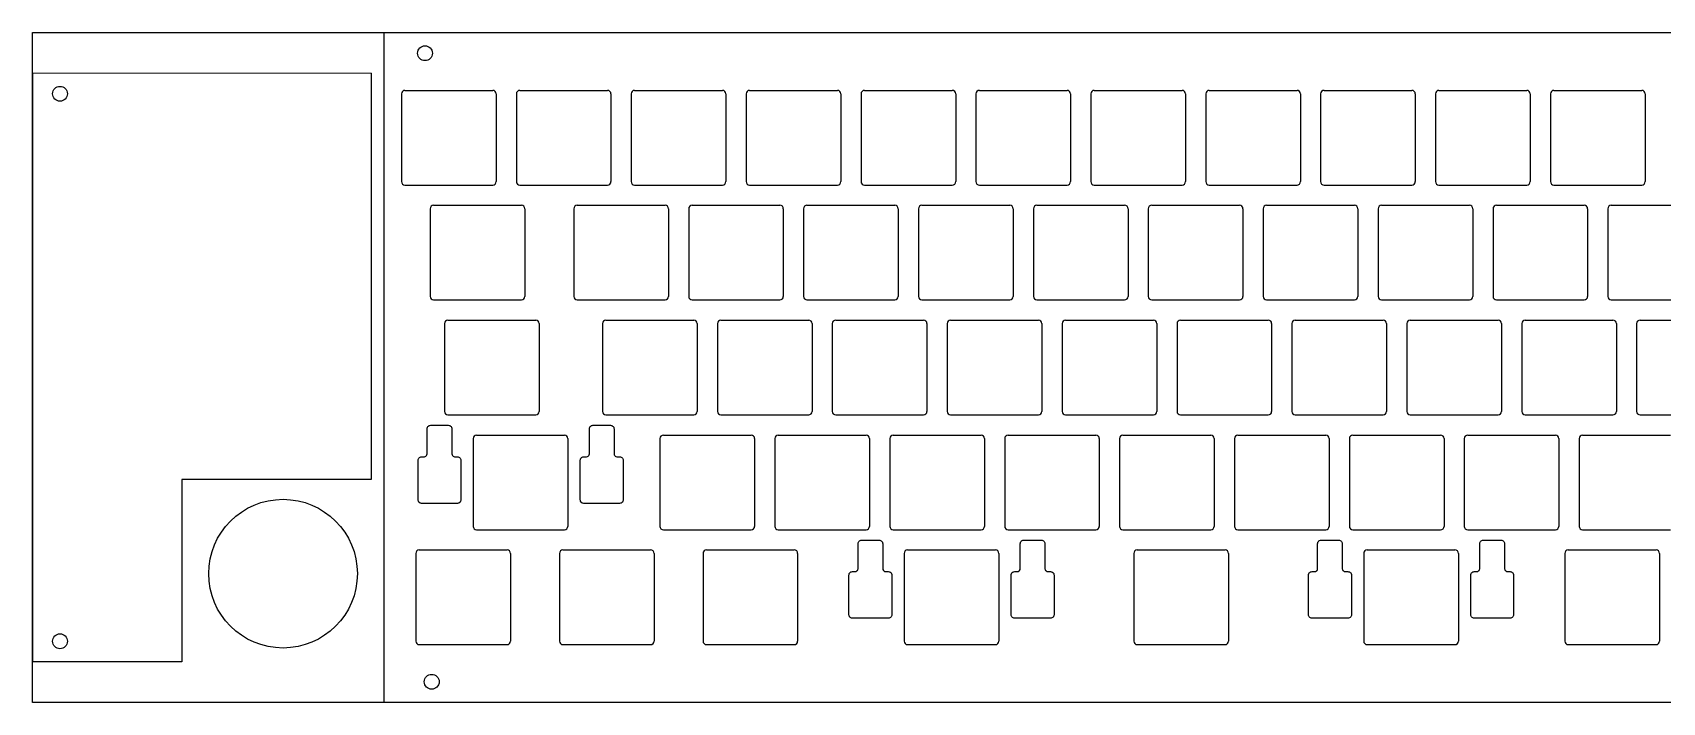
# Model space of a CAD drawing. Extents: x 54 to 889, y -223 to 317.
# Drawn here: x 53.8 to 295, y 36.2 to 135.3 of the extents above; entities that cross this region are included whole.
import ezdxf

# ---------------------------------------------------------------- set-up
doc = ezdxf.new("R2010")
doc.units = 0
doc.layers.get('0').update_dxf_attribs({"linetype": 'CONTINUOUS'})
doc.layers.add('BLACK', color=7, linetype='CONTINUOUS')

msp = doc.modelspace()

# ---------------------------------------------------------------- linework, layer by layer
at = {"linetype": 'Continuous'}
for p, q in [((103.92, 129.25), (53.83, 129.2)), ((53.83, 129.2), (53.83, 42.15))]:
    msp.add_line(p, q, dxfattribs=at)
for p, q in [((108.4, 126.2), (108.4, 113.2)), ((108.9, 126.7), (121.9, 126.7)), ((122.4, 126.2), (122.4, 113.2)), ((125.4, 126.2), (125.4, 113.2)), ((125.9, 126.7), (138.9, 126.7)), ((139.4, 126.2), (139.4, 113.2)), ((142.4, 126.2), (142.4, 113.2)), ((142.9, 126.7), (155.9, 126.7)), ((156.4, 126.2), (156.4, 113.2)), ((159.4, 126.2), (159.4, 113.2)), ((159.9, 126.7), (172.9, 126.7)), ((173.4, 126.2), (173.4, 113.2)), ((176.4, 126.2), (176.4, 113.2)), ((176.9, 126.7), (189.9, 126.7)), ((190.4, 126.2), (190.4, 113.2)), ((193.4, 126.2), (193.4, 113.2)), ((193.9, 126.7), (206.9, 126.7)), ((207.4, 126.2), (207.4, 113.2)), ((210.4, 126.2), (210.4, 113.2)), ((210.9, 126.7), (223.9, 126.7)), ((224.4, 126.2), (224.4, 113.2)), ((227.4, 126.2), (227.4, 113.2)), ((227.9, 126.7), (240.9, 126.7)), ((241.4, 126.2), (241.4, 113.2)), ((244.4, 126.2), (244.4, 113.2)), ((244.9, 126.7), (257.9, 126.7)), ((258.4, 126.2), (258.4, 113.2)), ((261.4, 126.2), (261.4, 113.2)), ((261.9, 126.7), (274.9, 126.7)), ((275.4, 126.2), (275.4, 113.2)), ((278.4, 126.2), (278.4, 113.2)), ((278.9, 126.7), (291.9, 126.7)), ((292.4, 126.2), (292.4, 113.2)), ((108.9, 112.7), (121.9, 112.7)), ((125.9, 112.7), (138.9, 112.7)), ((142.9, 112.7), (155.9, 112.7)), ((159.9, 112.7), (172.9, 112.7)), ((176.9, 112.7), (189.9, 112.7)), ((193.9, 112.7), (206.9, 112.7)), ((210.9, 112.7), (223.9, 112.7)), ((227.9, 112.7), (240.9, 112.7)), ((244.9, 112.7), (257.9, 112.7)), ((261.9, 112.7), (274.9, 112.7)), ((278.9, 112.7), (291.9, 112.7)), ((112.65, 109.2), (112.65, 96.2)), ((113.15, 109.7), (126.15, 109.7)), ((126.65, 109.2), (126.65, 96.2)), ((133.9, 109.2), (133.9, 96.2)), ((134.4, 109.7), (147.4, 109.7)), ((147.9, 109.2), (147.9, 96.2)), ((150.9, 109.2), (150.9, 96.2)), ((151.4, 109.7), (164.4, 109.7)), ((164.9, 109.2), (164.9, 96.2)), ((167.9, 109.2), (167.9, 96.2)), ((168.4, 109.7), (181.4, 109.7)), ((181.9, 109.2), (181.9, 96.2)), ((184.9, 109.2), (184.9, 96.2)), ((185.4, 109.7), (198.4, 109.7)), ((198.9, 109.2), (198.9, 96.2)), ((201.9, 109.2), (201.9, 96.2)), ((202.4, 109.7), (215.4, 109.7)), ((215.9, 109.2), (215.9, 96.2)), ((218.9, 109.2), (218.9, 96.2)), ((219.4, 109.7), (232.4, 109.7)), ((232.9, 109.2), (232.9, 96.2)), ((235.9, 109.2), (235.9, 96.2)), ((236.4, 109.7), (249.4, 109.7)), ((249.9, 109.2), (249.9, 96.2)), ((252.9, 109.2), (252.9, 96.2)), ((253.4, 109.7), (266.4, 109.7)), ((266.9, 109.2), (266.9, 96.2)), ((269.9, 109.2), (269.9, 96.2)), ((270.4, 109.7), (283.4, 109.7)), ((283.9, 109.2), (283.9, 96.2)), ((286.9, 109.2), (286.9, 96.2)), ((287.4, 109.7), (300.4, 109.7)), ((113.15, 95.7), (126.15, 95.7)), ((134.4, 95.7), (147.4, 95.7)), ((151.4, 95.7), (164.4, 95.7)), ((168.4, 95.7), (181.4, 95.7)), ((185.4, 95.7), (198.4, 95.7)), ((202.4, 95.7), (215.4, 95.7)), ((219.4, 95.7), (232.4, 95.7)), ((236.4, 95.7), (249.4, 95.7)), ((253.4, 95.7), (266.4, 95.7)), ((270.4, 95.7), (283.4, 95.7)), ((287.4, 95.7), (300.4, 95.7)), ((114.77, 92.2), (114.77, 79.2)), ((115.27, 92.7), (128.27, 92.7)), ((128.77, 92.2), (128.77, 79.2)), ((138.15, 92.2), (138.15, 79.2)), ((138.65, 92.7), (151.65, 92.7)), ((152.15, 92.2), (152.15, 79.2)), ((155.15, 92.2), (155.15, 79.2)), ((155.65, 92.7), (168.65, 92.7)), ((169.15, 92.2), (169.15, 79.2)), ((172.15, 92.2), (172.15, 79.2)), ((172.65, 92.7), (185.65, 92.7)), ((186.15, 92.2), (186.15, 79.2)), ((189.15, 92.2), (189.15, 79.2)), ((189.65, 92.7), (202.65, 92.7)), ((203.15, 92.2), (203.15, 79.2)), ((206.15, 92.2), (206.15, 79.2)), ((206.65, 92.7), (219.65, 92.7)), ((220.15, 92.2), (220.15, 79.2)), ((223.15, 92.2), (223.15, 79.2)), ((223.65, 92.7), (236.65, 92.7)), ((237.15, 92.2), (237.15, 79.2)), ((240.15, 92.2), (240.15, 79.2)), ((240.65, 92.7), (253.65, 92.7)), ((254.15, 92.2), (254.15, 79.2)), ((257.15, 92.2), (257.15, 79.2)), ((257.65, 92.7), (270.65, 92.7)), ((271.15, 92.2), (271.15, 79.2)), ((274.15, 92.2), (274.15, 79.2)), ((274.65, 92.7), (287.65, 92.7)), ((288.15, 92.2), (288.15, 79.2)), ((291.15, 92.2), (291.15, 79.2)), ((291.65, 92.7), (304.65, 92.7)), ((115.27, 78.7), (128.27, 78.7)), ((138.65, 78.7), (151.65, 78.7)), ((155.65, 78.7), (168.65, 78.7)), ((172.65, 78.7), (185.65, 78.7)), ((189.65, 78.7), (202.65, 78.7)), ((206.65, 78.7), (219.65, 78.7)), ((223.65, 78.7), (236.65, 78.7)), ((240.65, 78.7), (253.65, 78.7)), ((257.65, 78.7), (270.65, 78.7)), ((274.65, 78.7), (287.65, 78.7)), ((291.65, 78.7), (304.65, 78.7)), ((119.02, 75.2), (119.02, 62.2)), ((119.52, 75.7), (132.52, 75.7)), ((133.02, 75.2), (133.02, 62.2)), ((146.65, 75.2), (146.65, 62.2)), ((147.15, 75.7), (160.15, 75.7)), ((160.65, 75.2), (160.65, 62.2)), ((163.65, 75.2), (163.65, 62.2)), ((164.15, 75.7), (177.15, 75.7)), ((177.65, 75.2), (177.65, 62.2)), ((180.65, 75.2), (180.65, 62.2)), ((181.15, 75.7), (194.15, 75.7)), ((194.65, 75.2), (194.65, 62.2)), ((197.65, 75.2), (197.65, 62.2)), ((198.15, 75.7), (211.15, 75.7)), ((211.65, 75.2), (211.65, 62.2)), ((214.65, 75.2), (214.65, 62.2)), ((215.15, 75.7), (228.15, 75.7)), ((228.65, 75.2), (228.65, 62.2)), ((231.65, 75.2), (231.65, 62.2)), ((232.15, 75.7), (245.15, 75.7)), ((245.65, 75.2), (245.65, 62.2)), ((248.65, 75.2), (248.65, 62.2)), ((249.15, 75.7), (262.15, 75.7)), ((262.65, 75.2), (262.65, 62.2)), ((265.65, 75.2), (265.65, 62.2)), ((266.15, 75.7), (279.15, 75.7)), ((279.65, 75.2), (279.65, 62.2)), ((282.65, 75.2), (282.65, 62.2)), ((283.15, 75.7), (296.15, 75.7)), ((119.52, 61.7), (132.52, 61.7)), ((147.15, 61.7), (160.15, 61.7)), ((164.15, 61.7), (177.15, 61.7)), ((181.15, 61.7), (194.15, 61.7)), ((198.15, 61.7), (211.15, 61.7)), ((215.15, 61.7), (228.15, 61.7)), ((232.15, 61.7), (245.15, 61.7)), ((249.15, 61.7), (262.15, 61.7)), ((266.15, 61.7), (279.15, 61.7)), ((283.15, 61.7), (296.15, 61.7)), ((110.52, 58.2), (110.52, 45.2)), ((111.02, 58.7), (124.02, 58.7)), ((124.52, 58.2), (124.52, 45.2)), ((131.77, 58.2), (131.77, 45.2)), ((132.27, 58.7), (145.27, 58.7)), ((145.77, 58.2), (145.77, 45.2)), ((153.02, 58.2), (153.02, 45.2)), ((153.52, 58.7), (166.52, 58.7)), ((167.02, 58.2), (167.02, 45.2)), ((182.77, 58.2), (182.77, 45.2)), ((183.27, 58.7), (196.27, 58.7)), ((196.77, 58.2), (196.77, 45.2)), ((216.77, 58.2), (216.77, 45.2)), ((217.27, 58.7), (230.27, 58.7)), ((230.77, 58.2), (230.77, 45.2)), ((250.77, 58.2), (250.77, 45.2)), ((251.27, 58.7), (264.27, 58.7)), ((264.77, 58.2), (264.77, 45.2)), ((280.52, 58.2), (280.52, 45.2)), ((281.02, 58.7), (294.02, 58.7)), ((294.52, 58.2), (294.52, 45.2)), ((111.02, 44.7), (124.02, 44.7)), ((132.27, 44.7), (145.27, 44.7)), ((153.52, 44.7), (166.52, 44.7)), ((183.27, 44.7), (196.27, 44.7)), ((217.27, 44.7), (230.27, 44.7)), ((251.27, 44.7), (264.27, 44.7)), ((281.02, 44.7), (294.02, 44.7))]:
    msp.add_line(p, q)
for centre, radius in [((111.88, 132.2), 1.1), ((57.88, 126.2), 1.1), ((90.88, 55.2), 11), ((57.88, 45.2), 1.1), ((112.88, 39.2), 1.1)]:
    msp.add_circle(centre, radius, dxfattribs=at)
for centre, start, end in [((108.9, 126.2), 90, 180), ((121.9, 126.2), 0, 90), ((125.9, 126.2), 90, 180), ((138.9, 126.2), 0, 90), ((142.9, 126.2), 90, 180), ((155.9, 126.2), 0, 90), ((159.9, 126.2), 90, 180), ((172.9, 126.2), 0, 90), ((176.9, 126.2), 90, 180), ((189.9, 126.2), 0, 90), ((193.9, 126.2), 90, 180), ((206.9, 126.2), 0, 90), ((210.9, 126.2), 90, 180), ((223.9, 126.2), 0, 90), ((227.9, 126.2), 90, 180), ((240.9, 126.2), 0, 90), ((244.9, 126.2), 90, 180), ((257.9, 126.2), 0, 90), ((261.9, 126.2), 90, 180), ((274.9, 126.2), 0, 90), ((278.9, 126.2), 90, 180), ((291.9, 126.2), 0, 90), ((108.9, 113.2), 180, 270), ((121.9, 113.2), 270, 0), ((125.9, 113.2), 180, 270), ((138.9, 113.2), 270, 0), ((142.9, 113.2), 180, 270), ((155.9, 113.2), 270, 0), ((159.9, 113.2), 180, 270), ((172.9, 113.2), 270, 0), ((176.9, 113.2), 180, 270), ((189.9, 113.2), 270, 0), ((193.9, 113.2), 180, 270), ((206.9, 113.2), 270, 0), ((210.9, 113.2), 180, 270), ((223.9, 113.2), 270, 0), ((227.9, 113.2), 180, 270), ((240.9, 113.2), 270, 0), ((244.9, 113.2), 180, 270), ((257.9, 113.2), 270, 0), ((261.9, 113.2), 180, 270), ((274.9, 113.2), 270, 0), ((278.9, 113.2), 180, 270), ((291.9, 113.2), 270, 0), ((113.15, 109.2), 90, 180), ((126.15, 109.2), 0, 90), ((134.4, 109.2), 90, 180), ((147.4, 109.2), 0, 90), ((151.4, 109.2), 90, 180), ((164.4, 109.2), 0, 90), ((168.4, 109.2), 90, 180), ((181.4, 109.2), 0, 90), ((185.4, 109.2), 90, 180), ((198.4, 109.2), 0, 90), ((202.4, 109.2), 90, 180), ((215.4, 109.2), 0, 90), ((219.4, 109.2), 90, 180), ((232.4, 109.2), 0, 90), ((236.4, 109.2), 90, 180), ((249.4, 109.2), 0, 90), ((253.4, 109.2), 90, 180), ((266.4, 109.2), 0, 90), ((270.4, 109.2), 90, 180), ((283.4, 109.2), 0, 90), ((287.4, 109.2), 90, 180), ((113.15, 96.2), 180, 270), ((126.15, 96.2), 270, 0), ((134.4, 96.2), 180, 270), ((147.4, 96.2), 270, 0), ((151.4, 96.2), 180, 270), ((164.4, 96.2), 270, 0), ((168.4, 96.2), 180, 270), ((181.4, 96.2), 270, 0), ((185.4, 96.2), 180, 270), ((198.4, 96.2), 270, 0), ((202.4, 96.2), 180, 270), ((215.4, 96.2), 270, 0), ((219.4, 96.2), 180, 270), ((232.4, 96.2), 270, 0), ((236.4, 96.2), 180, 270), ((249.4, 96.2), 270, 0), ((253.4, 96.2), 180, 270), ((266.4, 96.2), 270, 0), ((270.4, 96.2), 180, 270), ((283.4, 96.2), 270, 0), ((287.4, 96.2), 180, 270), ((115.27, 92.2), 90, 180), ((128.27, 92.2), 0, 90), ((138.65, 92.2), 90, 180), ((151.65, 92.2), 0, 90), ((155.65, 92.2), 90, 180), ((168.65, 92.2), 0, 90), ((172.65, 92.2), 90, 180), ((185.65, 92.2), 0, 90), ((189.65, 92.2), 90, 180), ((202.65, 92.2), 0, 90), ((206.65, 92.2), 90, 180), ((219.65, 92.2), 0, 90), ((223.65, 92.2), 90, 180), ((236.65, 92.2), 0, 90), ((240.65, 92.2), 90, 180), ((253.65, 92.2), 0, 90), ((257.65, 92.2), 90, 180), ((270.65, 92.2), 0, 90), ((274.65, 92.2), 90, 180), ((287.65, 92.2), 0, 90), ((291.65, 92.2), 90, 180), ((115.27, 79.2), 180, 270), ((128.27, 79.2), 270, 0), ((138.65, 79.2), 180, 270), ((151.65, 79.2), 270, 0), ((155.65, 79.2), 180, 270), ((168.65, 79.2), 270, 0), ((172.65, 79.2), 180, 270), ((185.65, 79.2), 270, 0), ((189.65, 79.2), 180, 270), ((202.65, 79.2), 270, 0), ((206.65, 79.2), 180, 270), ((219.65, 79.2), 270, 0), ((223.65, 79.2), 180, 270), ((236.65, 79.2), 270, 0), ((240.65, 79.2), 180, 270), ((253.65, 79.2), 270, 0), ((257.65, 79.2), 180, 270), ((270.65, 79.2), 270, 0), ((274.65, 79.2), 180, 270), ((287.65, 79.2), 270, 0), ((291.65, 79.2), 180, 270), ((119.52, 75.2), 90, 180), ((132.52, 75.2), 0, 90), ((147.15, 75.2), 90, 180), ((160.15, 75.2), 0, 90), ((164.15, 75.2), 90, 180), ((177.15, 75.2), 0, 90), ((181.15, 75.2), 90, 180), ((194.15, 75.2), 0, 90), ((198.15, 75.2), 90, 180), ((211.15, 75.2), 0, 90), ((215.15, 75.2), 90, 180), ((228.15, 75.2), 0, 90), ((232.15, 75.2), 90, 180), ((245.15, 75.2), 0, 90), ((249.15, 75.2), 90, 180), ((262.15, 75.2), 0, 90), ((266.15, 75.2), 90, 180), ((279.15, 75.2), 0, 90), ((283.15, 75.2), 90, 180), ((119.52, 62.2), 180, 270), ((132.52, 62.2), 270, 0), ((147.15, 62.2), 180, 270), ((160.15, 62.2), 270, 0), ((164.15, 62.2), 180, 270), ((177.15, 62.2), 270, 0), ((181.15, 62.2), 180, 270), ((194.15, 62.2), 270, 0), ((198.15, 62.2), 180, 270), ((211.15, 62.2), 270, 0), ((215.15, 62.2), 180, 270), ((228.15, 62.2), 270, 0), ((232.15, 62.2), 180, 270), ((245.15, 62.2), 270, 0), ((249.15, 62.2), 180, 270), ((262.15, 62.2), 270, 0), ((266.15, 62.2), 180, 270), ((279.15, 62.2), 270, 0), ((283.15, 62.2), 180, 270), ((111.02, 58.2), 90, 180), ((124.02, 58.2), 0, 90), ((132.27, 58.2), 90, 180), ((145.27, 58.2), 0, 90), ((153.52, 58.2), 90, 180), ((166.52, 58.2), 0, 90), ((183.27, 58.2), 90, 180), ((196.27, 58.2), 0, 90), ((217.27, 58.2), 90, 180), ((230.27, 58.2), 0, 90), ((251.27, 58.2), 90, 180), ((264.27, 58.2), 0, 90), ((281.02, 58.2), 90, 180), ((294.02, 58.2), 0, 90), ((111.02, 45.2), 180, 270), ((124.02, 45.2), 270, 0), ((132.27, 45.2), 180, 270), ((145.27, 45.2), 270, 0), ((153.52, 45.2), 180, 270), ((166.52, 45.2), 270, 0), ((183.27, 45.2), 180, 270), ((196.27, 45.2), 270, 0), ((217.27, 45.2), 180, 270), ((230.27, 45.2), 270, 0), ((251.27, 45.2), 180, 270), ((264.27, 45.2), 270, 0), ((281.02, 45.2), 180, 270), ((294.02, 45.2), 270, 0)]:
    msp.add_arc(centre, 0.5, start, end)
at = {"layer": 'BLACK', "linetype": 'Continuous'}
for p, q in [((53.83, 129.2), (53.83, 135.25)), ((53.83, 135.25), (418.92, 135.25)), ((105.83, 36.25), (105.82, 135.25)), ((53.83, 85.69), (53.83, 129.2)), ((53.83, 129.2), (53.83, 129.2)), ((103.92, 129.25), (103.93, 69.15)), ((53.83, 36.15), (53.83, 85.69)), ((112.2, 76.63), (112.22, 76.74)), ((112.2, 72.98), (112.2, 76.63)), ((112.22, 76.74), (112.25, 76.85)), ((112.25, 76.85), (112.32, 76.95)), ((112.32, 76.95), (112.4, 77.04)), ((112.4, 77.04), (112.5, 77.1)), ((112.5, 77.1), (112.61, 77.14)), ((112.61, 77.14), (112.73, 77.15)), ((112.73, 77.15), (112.73, 77.15)), ((112.73, 77.15), (115.33, 77.15)), ((115.33, 77.15), (115.44, 77.14)), ((115.44, 77.14), (115.55, 77.1)), ((115.55, 77.1), (115.65, 77.04)), ((115.65, 77.04), (115.74, 76.95)), ((115.74, 76.95), (115.8, 76.85)), ((115.8, 76.85), (115.84, 76.74)), ((115.84, 76.74), (115.85, 76.63)), ((115.85, 76.63), (115.85, 76.62)), ((115.85, 76.62), (115.85, 72.98)), ((136.2, 76.63), (136.22, 76.74)), ((136.2, 72.98), (136.2, 76.63)), ((136.22, 76.74), (136.25, 76.85)), ((136.25, 76.85), (136.32, 76.95)), ((136.32, 76.95), (136.4, 77.04)), ((136.4, 77.04), (136.5, 77.1)), ((136.5, 77.1), (136.61, 77.14)), ((136.61, 77.14), (136.73, 77.15)), ((136.73, 77.15), (136.73, 77.15)), ((136.73, 77.15), (139.33, 77.15)), ((139.33, 77.15), (139.44, 77.14)), ((139.44, 77.14), (139.55, 77.1)), ((139.55, 77.1), (139.65, 77.04)), ((139.65, 77.04), (139.74, 76.95)), ((139.74, 76.95), (139.8, 76.85)), ((139.8, 76.85), (139.84, 76.74)), ((139.84, 76.74), (139.85, 76.63)), ((139.85, 76.63), (139.85, 76.62)), ((139.85, 76.62), (139.85, 72.98)), ((110.97, 72.3), (111.05, 72.39)), ((111.05, 72.39), (111.15, 72.45)), ((111.15, 72.45), (111.26, 72.49)), ((111.26, 72.49), (111.38, 72.5)), ((111.38, 72.5), (111.38, 72.5)), ((111.38, 72.5), (111.73, 72.5)), ((111.73, 72.5), (111.79, 72.5)), ((111.79, 72.5), (111.91, 72.53)), ((111.91, 72.53), (112.02, 72.6)), ((112.02, 72.6), (112.11, 72.68)), ((112.11, 72.68), (112.17, 72.79)), ((112.17, 72.79), (112.2, 72.91)), ((112.2, 72.91), (112.2, 72.98)), ((112.2, 72.98), (112.2, 72.98)), ((115.85, 72.98), (115.85, 72.91)), ((115.85, 72.91), (115.88, 72.79)), ((115.88, 72.79), (115.95, 72.68)), ((115.95, 72.68), (116.04, 72.6)), ((116.04, 72.6), (116.14, 72.53)), ((116.14, 72.53), (116.26, 72.5)), ((116.26, 72.5), (116.33, 72.5)), ((116.33, 72.5), (116.33, 72.5)), ((116.33, 72.5), (116.68, 72.5)), ((116.68, 72.5), (116.79, 72.49)), ((116.79, 72.49), (116.9, 72.45)), ((116.9, 72.45), (117, 72.39)), ((117, 72.39), (117.09, 72.3)), ((134.97, 72.3), (135.05, 72.39)), ((135.05, 72.39), (135.15, 72.45)), ((135.15, 72.45), (135.26, 72.49)), ((135.26, 72.49), (135.38, 72.5)), ((135.38, 72.5), (135.38, 72.5)), ((135.38, 72.5), (135.73, 72.5)), ((135.73, 72.5), (135.79, 72.5)), ((135.79, 72.5), (135.91, 72.53)), ((135.91, 72.53), (136.02, 72.6)), ((136.02, 72.6), (136.11, 72.68)), ((136.11, 72.68), (136.17, 72.79)), ((136.17, 72.79), (136.2, 72.91)), ((136.2, 72.91), (136.2, 72.98)), ((136.2, 72.98), (136.2, 72.98)), ((139.85, 72.98), (139.85, 72.91)), ((139.85, 72.91), (139.88, 72.79)), ((139.88, 72.79), (139.95, 72.68)), ((139.95, 72.68), (140.04, 72.6)), ((140.04, 72.6), (140.14, 72.53)), ((140.14, 72.53), (140.26, 72.5)), ((140.26, 72.5), (140.33, 72.5)), ((140.33, 72.5), (140.33, 72.5)), ((140.33, 72.5), (140.68, 72.5)), ((140.68, 72.5), (140.79, 72.49)), ((140.79, 72.49), (140.9, 72.45)), ((140.9, 72.45), (141, 72.39)), ((141, 72.39), (141.09, 72.3)), ((110.85, 71.98), (110.87, 72.09)), ((110.85, 66.13), (110.85, 71.98)), ((110.87, 72.09), (110.9, 72.2)), ((110.9, 72.2), (110.97, 72.3)), ((117.09, 72.3), (117.15, 72.2)), ((117.15, 72.2), (117.19, 72.09)), ((117.19, 72.09), (117.2, 71.98)), ((117.2, 71.98), (117.2, 71.97)), ((117.2, 71.97), (117.2, 66.13)), ((134.85, 71.98), (134.87, 72.09)), ((134.85, 66.13), (134.85, 71.98)), ((134.87, 72.09), (134.9, 72.2)), ((134.9, 72.2), (134.97, 72.3)), ((141.09, 72.3), (141.15, 72.2)), ((141.15, 72.2), (141.19, 72.09)), ((141.19, 72.09), (141.2, 71.98)), ((141.2, 71.98), (141.2, 71.97)), ((141.2, 71.97), (141.2, 66.13)), ((103.93, 69.15), (75.92, 69.15)), ((75.92, 69.15), (75.93, 42.15)), ((110.87, 66.01), (110.85, 66.13)), ((110.85, 66.13), (110.85, 66.13)), ((110.9, 65.9), (110.87, 66.01)), ((110.97, 65.8), (110.9, 65.9)), ((111.05, 65.72), (110.97, 65.8)), ((111.15, 65.65), (111.05, 65.72)), ((111.26, 65.61), (111.15, 65.65)), ((111.38, 65.6), (111.26, 65.61)), ((116.67, 65.6), (111.38, 65.6)), ((116.68, 65.6), (116.67, 65.6)), ((116.79, 65.61), (116.68, 65.6)), ((116.9, 65.65), (116.79, 65.61)), ((117, 65.72), (116.9, 65.65)), ((117.09, 65.8), (117, 65.72)), ((117.15, 65.9), (117.09, 65.8)), ((117.19, 66.01), (117.15, 65.9)), ((117.2, 66.13), (117.19, 66.01)), ((134.87, 66.01), (134.85, 66.13)), ((134.85, 66.13), (134.85, 66.13)), ((134.9, 65.9), (134.87, 66.01)), ((134.97, 65.8), (134.9, 65.9)), ((135.05, 65.72), (134.97, 65.8)), ((135.15, 65.65), (135.05, 65.72)), ((135.26, 65.61), (135.15, 65.65)), ((135.38, 65.6), (135.26, 65.61)), ((140.67, 65.6), (135.38, 65.6)), ((140.68, 65.6), (140.67, 65.6)), ((140.79, 65.61), (140.68, 65.6)), ((140.9, 65.65), (140.79, 65.61)), ((141, 65.72), (140.9, 65.65)), ((141.09, 65.8), (141, 65.72)), ((141.15, 65.9), (141.09, 65.8)), ((141.19, 66.01), (141.15, 65.9)), ((141.2, 66.13), (141.19, 66.01)), ((175.95, 59.63), (175.97, 59.74)), ((175.95, 55.98), (175.95, 59.63)), ((175.97, 59.74), (176, 59.85)), ((176, 59.85), (176.07, 59.95)), ((176.07, 59.95), (176.15, 60.04)), ((176.15, 60.04), (176.25, 60.1)), ((176.25, 60.1), (176.36, 60.14)), ((176.36, 60.14), (176.48, 60.15)), ((176.48, 60.15), (176.48, 60.15)), ((176.48, 60.15), (179.08, 60.15)), ((179.08, 60.15), (179.19, 60.14)), ((179.19, 60.14), (179.3, 60.1)), ((179.3, 60.1), (179.4, 60.04)), ((179.4, 60.04), (179.49, 59.95)), ((179.49, 59.95), (179.55, 59.85)), ((179.55, 59.85), (179.59, 59.74)), ((179.59, 59.74), (179.6, 59.63)), ((179.6, 59.63), (179.6, 59.62)), ((179.6, 59.62), (179.6, 55.98)), ((199.95, 59.63), (199.97, 59.74)), ((199.95, 55.98), (199.95, 59.63)), ((199.97, 59.74), (200, 59.85)), ((200, 59.85), (200.07, 59.95)), ((200.07, 59.95), (200.15, 60.04)), ((200.15, 60.04), (200.25, 60.1)), ((200.25, 60.1), (200.36, 60.14)), ((200.36, 60.14), (200.48, 60.15)), ((200.48, 60.15), (200.48, 60.15)), ((200.48, 60.15), (203.08, 60.15)), ((203.08, 60.15), (203.19, 60.14)), ((203.19, 60.14), (203.3, 60.1)), ((203.3, 60.1), (203.4, 60.04)), ((203.4, 60.04), (203.49, 59.95)), ((203.49, 59.95), (203.55, 59.85)), ((203.55, 59.85), (203.59, 59.74)), ((203.59, 59.74), (203.6, 59.63)), ((203.6, 59.63), (203.6, 59.62)), ((203.6, 59.62), (203.6, 55.98)), ((243.95, 59.63), (243.97, 59.74)), ((243.95, 55.98), (243.95, 59.63)), ((243.97, 59.74), (244, 59.85)), ((244, 59.85), (244.07, 59.95)), ((244.07, 59.95), (244.15, 60.04)), ((244.15, 60.04), (244.25, 60.1)), ((244.25, 60.1), (244.36, 60.14)), ((244.36, 60.14), (244.48, 60.15)), ((244.48, 60.15), (244.48, 60.15)), ((244.48, 60.15), (247.08, 60.15)), ((247.08, 60.15), (247.19, 60.14)), ((247.19, 60.14), (247.3, 60.1)), ((247.3, 60.1), (247.4, 60.04)), ((247.4, 60.04), (247.49, 59.95)), ((247.49, 59.95), (247.55, 59.85)), ((247.55, 59.85), (247.59, 59.74)), ((247.59, 59.74), (247.6, 59.63)), ((247.6, 59.63), (247.6, 59.62)), ((247.6, 59.62), (247.6, 55.98)), ((267.95, 59.63), (267.97, 59.74)), ((267.95, 55.98), (267.95, 59.63)), ((267.97, 59.74), (268, 59.85)), ((268, 59.85), (268.07, 59.95)), ((268.07, 59.95), (268.15, 60.04)), ((268.15, 60.04), (268.25, 60.1)), ((268.25, 60.1), (268.36, 60.14)), ((268.36, 60.14), (268.48, 60.15)), ((268.48, 60.15), (268.48, 60.15)), ((268.48, 60.15), (271.08, 60.15)), ((271.08, 60.15), (271.19, 60.14)), ((271.19, 60.14), (271.3, 60.1)), ((271.3, 60.1), (271.4, 60.04)), ((271.4, 60.04), (271.49, 59.95)), ((271.49, 59.95), (271.55, 59.85)), ((271.55, 59.85), (271.59, 59.74)), ((271.59, 59.74), (271.6, 59.63)), ((271.6, 59.63), (271.6, 59.62)), ((174.9, 55.45), (175.01, 55.49)), ((175.01, 55.49), (175.13, 55.5)), ((175.13, 55.5), (175.13, 55.5)), ((175.13, 55.5), (175.48, 55.5)), ((175.48, 55.5), (175.54, 55.5)), ((175.54, 55.5), (175.66, 55.53)), ((175.66, 55.53), (175.77, 55.6)), ((175.77, 55.6), (175.86, 55.68)), ((175.86, 55.68), (175.92, 55.79)), ((175.92, 55.79), (175.95, 55.91)), ((175.95, 55.91), (175.95, 55.98)), ((175.95, 55.98), (175.95, 55.98)), ((179.6, 55.98), (179.6, 55.91)), ((179.6, 55.91), (179.63, 55.79)), ((179.63, 55.79), (179.7, 55.68)), ((179.7, 55.68), (179.79, 55.6)), ((179.79, 55.6), (179.89, 55.53)), ((179.89, 55.53), (180.01, 55.5)), ((180.01, 55.5), (180.08, 55.5)), ((180.08, 55.5), (180.08, 55.5)), ((180.08, 55.5), (180.43, 55.5)), ((180.43, 55.5), (180.54, 55.49)), ((180.54, 55.49), (180.65, 55.45)), ((198.9, 55.45), (199.01, 55.49)), ((199.01, 55.49), (199.13, 55.5)), ((199.13, 55.5), (199.13, 55.5)), ((199.13, 55.5), (199.48, 55.5)), ((199.48, 55.5), (199.54, 55.5)), ((199.54, 55.5), (199.66, 55.53)), ((199.66, 55.53), (199.77, 55.6)), ((199.77, 55.6), (199.86, 55.68)), ((199.86, 55.68), (199.92, 55.79)), ((199.92, 55.79), (199.95, 55.91)), ((199.95, 55.91), (199.95, 55.98)), ((199.95, 55.98), (199.95, 55.98)), ((203.6, 55.98), (203.6, 55.91)), ((203.6, 55.91), (203.63, 55.79)), ((203.63, 55.79), (203.7, 55.68)), ((203.7, 55.68), (203.79, 55.6)), ((203.79, 55.6), (203.89, 55.53)), ((203.89, 55.53), (204.01, 55.5)), ((204.01, 55.5), (204.08, 55.5)), ((204.08, 55.5), (204.08, 55.5)), ((204.08, 55.5), (204.43, 55.5)), ((204.43, 55.5), (204.54, 55.49)), ((204.54, 55.49), (204.65, 55.45)), ((242.9, 55.45), (243.01, 55.49)), ((243.01, 55.49), (243.13, 55.5)), ((243.13, 55.5), (243.13, 55.5)), ((243.13, 55.5), (243.48, 55.5)), ((243.48, 55.5), (243.54, 55.5)), ((243.54, 55.5), (243.66, 55.53)), ((243.66, 55.53), (243.77, 55.6)), ((243.77, 55.6), (243.86, 55.68)), ((243.86, 55.68), (243.92, 55.79)), ((243.92, 55.79), (243.95, 55.91)), ((243.95, 55.91), (243.95, 55.98)), ((243.95, 55.98), (243.95, 55.98)), ((247.6, 55.98), (247.6, 55.91)), ((247.6, 55.91), (247.63, 55.79)), ((247.63, 55.79), (247.7, 55.68)), ((247.7, 55.68), (247.79, 55.6)), ((247.79, 55.6), (247.89, 55.53)), ((247.89, 55.53), (248.01, 55.5)), ((248.01, 55.5), (248.08, 55.5)), ((248.08, 55.5), (248.08, 55.5)), ((248.08, 55.5), (248.43, 55.5)), ((248.43, 55.5), (248.54, 55.49)), ((248.54, 55.49), (248.65, 55.45)), ((266.9, 55.45), (267.01, 55.49)), ((267.01, 55.49), (267.13, 55.5)), ((267.13, 55.5), (267.13, 55.5)), ((267.13, 55.5), (267.48, 55.5)), ((267.48, 55.5), (267.54, 55.5)), ((267.54, 55.5), (267.66, 55.53)), ((267.66, 55.53), (267.77, 55.6)), ((267.77, 55.6), (267.86, 55.68)), ((267.86, 55.68), (267.92, 55.79)), ((267.92, 55.79), (267.95, 55.91)), ((267.95, 55.91), (267.95, 55.98)), ((267.95, 55.98), (267.95, 55.98)), ((271.6, 55.98), (271.6, 55.91)), ((271.6, 55.91), (271.63, 55.79)), ((271.63, 55.79), (271.7, 55.68)), ((271.7, 55.68), (271.79, 55.6)), ((271.79, 55.6), (271.89, 55.53)), ((271.89, 55.53), (272.01, 55.5)), ((272.01, 55.5), (272.08, 55.5)), ((272.08, 55.5), (272.08, 55.5)), ((272.08, 55.5), (272.43, 55.5)), ((272.43, 55.5), (272.54, 55.49)), ((272.54, 55.49), (272.65, 55.45)), ((174.6, 54.98), (174.62, 55.09)), ((174.6, 49.13), (174.6, 54.98)), ((174.62, 55.09), (174.65, 55.2)), ((174.65, 55.2), (174.72, 55.3)), ((174.72, 55.3), (174.8, 55.39)), ((174.8, 55.39), (174.9, 55.45)), ((180.65, 55.45), (180.75, 55.39)), ((180.75, 55.39), (180.84, 55.3)), ((180.84, 55.3), (180.9, 55.2)), ((180.9, 55.2), (180.94, 55.09)), ((180.94, 55.09), (180.95, 54.98)), ((180.95, 54.98), (180.95, 54.97)), ((180.95, 54.97), (180.95, 49.13)), ((198.6, 54.98), (198.62, 55.09)), ((198.6, 49.13), (198.6, 54.98)), ((198.62, 55.09), (198.65, 55.2)), ((198.65, 55.2), (198.72, 55.3)), ((198.72, 55.3), (198.8, 55.39)), ((198.8, 55.39), (198.9, 55.45)), ((204.65, 55.45), (204.75, 55.39)), ((204.75, 55.39), (204.84, 55.3)), ((204.84, 55.3), (204.9, 55.2)), ((204.9, 55.2), (204.94, 55.09)), ((204.94, 55.09), (204.95, 54.98)), ((204.95, 54.98), (204.95, 54.97)), ((204.95, 54.97), (204.95, 49.13)), ((242.6, 54.98), (242.62, 55.09)), ((242.6, 49.13), (242.6, 54.98)), ((242.62, 55.09), (242.65, 55.2)), ((242.65, 55.2), (242.72, 55.3)), ((242.72, 55.3), (242.8, 55.39)), ((242.8, 55.39), (242.9, 55.45)), ((248.65, 55.45), (248.75, 55.39)), ((248.75, 55.39), (248.84, 55.3)), ((248.84, 55.3), (248.9, 55.2)), ((248.9, 55.2), (248.94, 55.09)), ((248.94, 55.09), (248.95, 54.98)), ((248.95, 54.98), (248.95, 54.97)), ((248.95, 54.97), (248.95, 49.13)), ((266.6, 54.98), (266.62, 55.09)), ((266.6, 49.13), (266.6, 54.98)), ((266.62, 55.09), (266.65, 55.2)), ((266.65, 55.2), (266.72, 55.3)), ((266.72, 55.3), (266.8, 55.39)), ((266.8, 55.39), (266.9, 55.45)), ((272.65, 55.45), (272.75, 55.39)), ((272.75, 55.39), (272.84, 55.3)), ((272.84, 55.3), (272.9, 55.2)), ((272.9, 55.2), (272.94, 55.09)), ((272.94, 55.09), (272.95, 54.98)), ((272.95, 54.98), (272.95, 54.97)), ((272.95, 54.97), (272.95, 49.13)), ((174.62, 49.01), (174.6, 49.13)), ((174.6, 49.13), (174.6, 49.13)), ((174.65, 48.9), (174.62, 49.01)), ((174.72, 48.8), (174.65, 48.9)), ((174.8, 48.72), (174.72, 48.8)), ((174.9, 48.65), (174.8, 48.72)), ((175.01, 48.61), (174.9, 48.65)), ((175.13, 48.6), (175.01, 48.61)), ((180.42, 48.6), (175.13, 48.6)), ((180.43, 48.6), (180.42, 48.6)), ((180.54, 48.61), (180.43, 48.6)), ((180.65, 48.65), (180.54, 48.61)), ((180.75, 48.72), (180.65, 48.65)), ((180.84, 48.8), (180.75, 48.72)), ((180.9, 48.9), (180.84, 48.8)), ((180.94, 49.01), (180.9, 48.9)), ((180.95, 49.13), (180.94, 49.01)), ((198.62, 49.01), (198.6, 49.13)), ((198.6, 49.13), (198.6, 49.13)), ((198.65, 48.9), (198.62, 49.01)), ((198.72, 48.8), (198.65, 48.9)), ((198.8, 48.72), (198.72, 48.8)), ((198.9, 48.65), (198.8, 48.72)), ((199.01, 48.61), (198.9, 48.65)), ((199.13, 48.6), (199.01, 48.61)), ((204.42, 48.6), (199.13, 48.6)), ((204.43, 48.6), (204.42, 48.6)), ((204.54, 48.61), (204.43, 48.6)), ((204.65, 48.65), (204.54, 48.61)), ((204.75, 48.72), (204.65, 48.65)), ((204.84, 48.8), (204.75, 48.72)), ((204.9, 48.9), (204.84, 48.8)), ((204.94, 49.01), (204.9, 48.9)), ((204.95, 49.13), (204.94, 49.01)), ((242.62, 49.01), (242.6, 49.13)), ((242.6, 49.13), (242.6, 49.13)), ((242.65, 48.9), (242.62, 49.01)), ((242.72, 48.8), (242.65, 48.9)), ((242.8, 48.72), (242.72, 48.8)), ((242.9, 48.65), (242.8, 48.72)), ((243.01, 48.61), (242.9, 48.65)), ((243.13, 48.6), (243.01, 48.61)), ((248.42, 48.6), (243.13, 48.6)), ((248.43, 48.6), (248.42, 48.6)), ((248.54, 48.61), (248.43, 48.6)), ((248.65, 48.65), (248.54, 48.61)), ((248.75, 48.72), (248.65, 48.65)), ((248.84, 48.8), (248.75, 48.72)), ((248.9, 48.9), (248.84, 48.8)), ((248.94, 49.01), (248.9, 48.9)), ((248.95, 49.13), (248.94, 49.01)), ((266.62, 49.01), (266.6, 49.13)), ((266.6, 49.13), (266.6, 49.13)), ((266.65, 48.9), (266.62, 49.01)), ((266.72, 48.8), (266.65, 48.9)), ((266.8, 48.72), (266.72, 48.8)), ((266.9, 48.65), (266.8, 48.72)), ((267.01, 48.61), (266.9, 48.65)), ((267.13, 48.6), (267.01, 48.61)), ((272.42, 48.6), (267.13, 48.6)), ((272.43, 48.6), (272.42, 48.6)), ((272.54, 48.61), (272.43, 48.6)), ((272.65, 48.65), (272.54, 48.61)), ((272.75, 48.72), (272.65, 48.65)), ((272.84, 48.8), (272.75, 48.72)), ((272.9, 48.9), (272.84, 48.8)), ((272.94, 49.01), (272.9, 48.9)), ((272.95, 49.13), (272.94, 49.01)), ((75.93, 42.15), (53.83, 42.15)), ((418.93, 36.15), (53.83, 36.15))]:
    msp.add_line(p, q, dxfattribs=at)
msp.add_lwpolyline([(271.6, 59.62), (271.6, 55.98)], dxfattribs=at)

doc.saveas('drawing.dxf')
